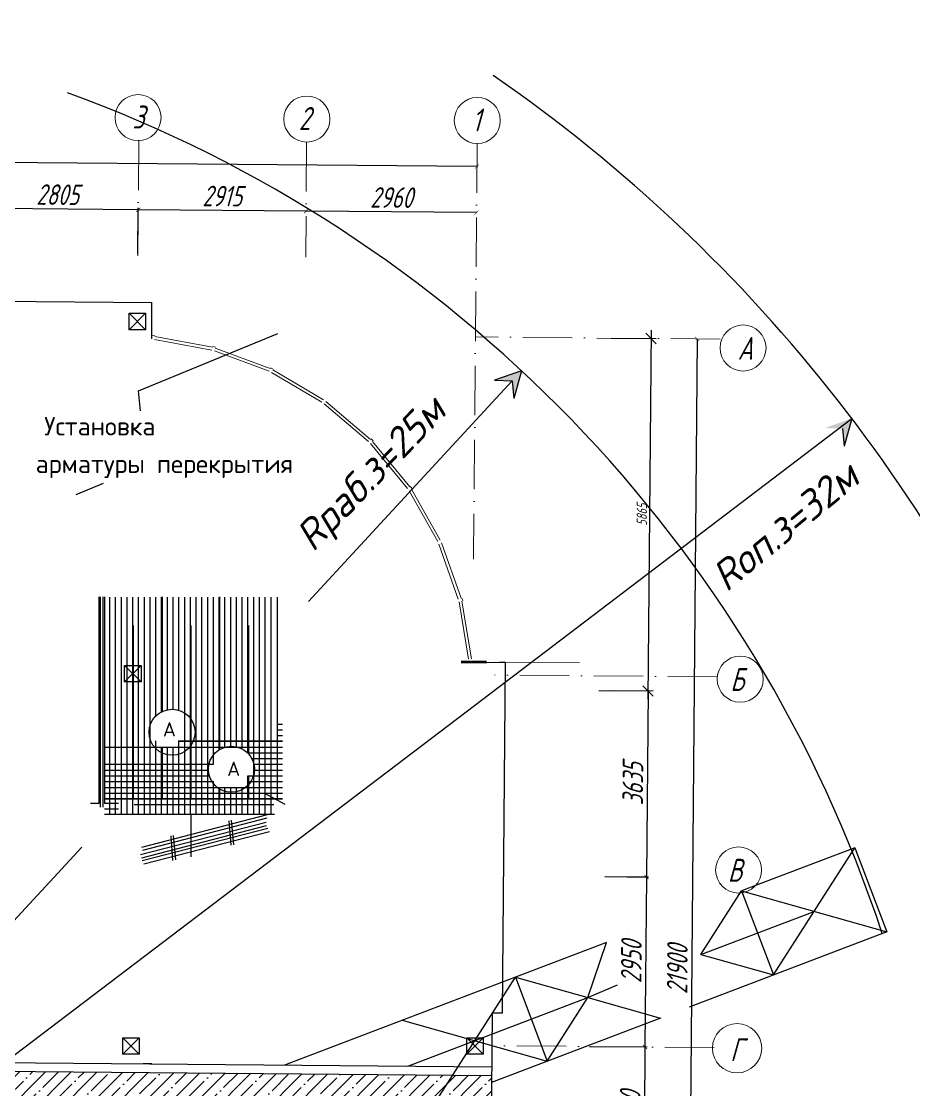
# Model space of a CAD drawing. Header units: millimetres. Extents: x 5763 to 12018931, y 39842 to 3600577.
# Drawn here: x 888274 to 909974, y 822800 to 848769 of the extents above; entities that cross this region are included whole.
import ezdxf

# ---------------------------------------------------------------- set-up
doc = ezdxf.new("R2010")
doc.units = ezdxf.units.MM
doc.linetypes.add('ACAD_ISO10W100', pattern=[18, 12, -3, 0, -3])
for name, color, linetype in [('!Форматы', 7, 'Continuous'), ('армирование', 6, 'Continuous'), ('Архитектура', 7, 'Continuous'), ('доп сетки', 120, 'Continuous'), ('кран', 84, 'Continuous'), ('Размеры', 7, 'Continuous'), ('тонкие', 2, 'Continuous')]:
    doc.layers.add(name, color=color, linetype=linetype)
doc.layers.add('0.5', color=7, linetype='Continuous', lineweight=50)
doc.layers.add('разм', color=5, linetype='Continuous', lineweight=15)
doc.styles.add('5', font='isocpeui.ttf', dxfattribs={"height": 5})
doc.styles.add('ISOCPEUR', font='isocpeur.ttf')
doc.styles.get("Standard").update_dxf_attribs({"font": 'romans.shx', "width": 0.7, "oblique": 15, "height": 500})
doc.styles.add('VSSP_ROMANS07', font='romans.shx', dxfattribs={"width": 0.7, "oblique": 15, "height": 250})
doc.dimstyles.new('VSSP-100', dxfattribs={"dimscale": 100, "dimtxt": 2.5, "dimasz": 2.5, "dimexe": 1.25, "dimexo": 0.625, "dimtad": 1, "dimdec": 0, "dimrnd": 0.001, "dimzin": 1, "dimtxsty": 'VSSP_ROMANS07', "dimblk": 'OBLIQUE', "dimcen": 2.5, "dimdle": 2, "dimaunit": 1, "dimadec": 3, "dimazin": 2, "dimtfac": 1, "dimtdec": 0, "dimtix": 1, "dimtmove": 2, "dimatfit": 3, "dimldrblk": 'OBLIQUE', "dimfxl": 1.25, "dimtolj": 1, "dimtzin": 0, "dimarcsym": 0})
doc.dimstyles.new('Копия ISO-25', dxfattribs={"dimtxt": 250, "dimasz": 100, "dimexe": 50, "dimexo": 50, "dimgap": 100, "dimtad": 1, "dimdec": 0, "dimtxsty": 'Standard', "dimblk": 'ARCHTICK', "dimcen": 50, "dimadec": 0, "dimazin": 0, "dimtfac": 1, "dimtdec": 0, "dimtmove": 0, "dimatfit": 3, "dimldrblk": 'ARCHTICK', "dimfxl": 1, "dimarcsym": 0})

# ---------------------------------------------------------------- blocks, each defined once
blk = doc.blocks.new('_ArchTick')
at = {"color": 0, "linetype": 'ByBlock', "const_width": 0.15}
blk.add_lwpolyline([(-0.5, -0.5), (0.5, 0.5)], dxfattribs=at)
blk = doc.blocks.new('*D189')
at = {"layer": 'Defpoints', "color": 0, "transparency": 16777216}
for p in [(895198, 844154), (895198, 844154), (899343, 844119)]:
    blk.add_point(p, dxfattribs=at)
at = {"layer": 'Архитектура', "color": 0, "lineweight": -2, "transparency": 16777216}
for p, q in [((899343, 844119), (895198, 844154)), ((899344, 844169), (899344, 844169))]:
    blk.add_line(p, q, dxfattribs=at)
at = {"layer": 'Архитектура', "color": 0, "lineweight": -2, "transparency": 16777216, "xscale": 100, "yscale": 100, "zscale": 100}
for p, rotation in [((895198, 844154), 179.5101678472692), ((899343, 844119), 359.5101678472692)]:
    blk.add_blockref('_ArchTick', p, dxfattribs=dict(at, rotation=rotation))
at = {"layer": 'Архитектура', "color": 0, "lineweight": 20, "transparency": 16777216, "insert": (897274, 844487), "char_height": 500, "attachment_point": 5, "rotation": 359.5102}
blk.add_mtext('2960', dxfattribs=at)
blk = doc.blocks.new('*D190')
at = {"layer": 'Defpoints', "color": 0, "transparency": 16777216}
for p in [(857969, 845593), (857969, 845593), (899353, 845239)]:
    blk.add_point(p, dxfattribs=at)
at = {"layer": 'Архитектура', "color": 0, "lineweight": -2, "transparency": 16777216}
for p, q in [((899353, 845239), (857969, 845593)), ((857969, 845543), (857969, 845543)), ((899353, 845289), (899353, 845289))]:
    blk.add_line(p, q, dxfattribs=at)
at = {"layer": 'Архитектура', "color": 0, "lineweight": -2, "transparency": 16777216, "xscale": 100, "yscale": 100, "zscale": 100}
for p, rotation in [((857969, 845593), 179.5101678472692), ((899353, 845239), 359.5101678472692)]:
    blk.add_blockref('_ArchTick', p, dxfattribs=dict(at, rotation=rotation))
at = {"layer": 'Архитектура', "color": 0, "lineweight": 20, "transparency": 16777216, "insert": (878664, 845766), "char_height": 500, "attachment_point": 5, "rotation": 359.5102}
blk.add_mtext('29560', dxfattribs=at)
blk = doc.blocks.new('*D191')
at = {"layer": 'Defpoints', "color": 0, "transparency": 16777216}
for p in [(891116, 844189), (891116, 844189), (895198, 844154)]:
    blk.add_point(p, dxfattribs=at)
at = {"layer": 'Архитектура', "color": 0, "lineweight": -2, "transparency": 16777216}
for p, q in [((895198, 844154), (891116, 844189)), ((891116, 844139), (891116, 844139)), ((895199, 844204), (895199, 844204))]:
    blk.add_line(p, q, dxfattribs=at)
at = {"layer": 'Архитектура', "color": 0, "lineweight": -2, "transparency": 16777216, "xscale": 100, "yscale": 100, "zscale": 100}
for p, rotation in [((891116, 844189), 179.5101678472692), ((895198, 844154), 359.5101678472692)]:
    blk.add_blockref('_ArchTick', p, dxfattribs=dict(at, rotation=rotation))
at = {"layer": 'Архитектура', "color": 0, "lineweight": 20, "transparency": 16777216, "insert": (893160, 844522), "char_height": 500, "width": 61153.46, "attachment_point": 5, "rotation": 359.5102}
blk.add_mtext('2915', dxfattribs=at)
blk = doc.blocks.new('*D201')
at = {"layer": 'Defpoints', "color": 0, "transparency": 16777216}
for p in [(887190, 844223), (887181, 843103), (891107, 843069)]:
    blk.add_point(p, dxfattribs=at)
at = {"layer": 'Архитектура', "color": 0, "lineweight": -2, "transparency": 16777216}
for p, q in [((887181, 843153), (887191, 844273)), ((891116, 844189), (887190, 844223)), ((891107, 843119), (891117, 844239))]:
    blk.add_line(p, q, dxfattribs=at)
at = {"layer": 'Архитектура', "color": 0, "lineweight": -2, "transparency": 16777216, "xscale": 100, "yscale": 100, "zscale": 100}
for p, rotation in [((887190, 844223), 179.5101678472692), ((891116, 844189), 359.5101678472692)]:
    blk.add_blockref('_ArchTick', p, dxfattribs=dict(at, rotation=rotation))
at = {"layer": 'Архитектура', "color": 0, "lineweight": 20, "transparency": 16777216, "insert": (889156, 844556), "char_height": 500, "attachment_point": 5, "rotation": 359.5102}
blk.add_mtext('2805', dxfattribs=at)
blk = doc.blocks.new('*D192')
at = {"layer": 'Defpoints', "color": 0, "transparency": 16777216}
for p in [(877671, 844304), (877661, 843184), (882170, 843146)]:
    blk.add_point(p, dxfattribs=at)
at = {"layer": 'Архитектура', "color": 0, "lineweight": -2, "transparency": 16777216}
for p, q in [((877661, 843234), (877671, 844354)), ((882180, 844266), (877671, 844304)), ((882171, 843196), (882180, 844316))]:
    blk.add_line(p, q, dxfattribs=at)
at = {"layer": 'Архитектура', "color": 0, "lineweight": -2, "transparency": 16777216, "xscale": 100, "yscale": 100, "zscale": 100}
for p, rotation in [((877671, 844304), 179.5101678472692), ((882180, 844266), 359.5101678472692)]:
    blk.add_blockref('_ArchTick', p, dxfattribs=dict(at, rotation=rotation))
at = {"layer": 'Архитектура', "color": 0, "lineweight": 20, "transparency": 16777216, "insert": (879928, 844635), "char_height": 500, "width": 87154.5, "attachment_point": 5, "rotation": 359.5102}
blk.add_mtext('3220', dxfattribs=at)
blk = doc.blocks.new('*D194')
at = {"layer": 'Defpoints', "color": 0, "transparency": 16777216}
for p in [(904707, 841050), (904445, 810389), (904445, 810389)]:
    blk.add_point(p, dxfattribs=at)
at = {"layer": 'Архитектура', "color": 0, "lineweight": -2, "transparency": 16777216}
for p, q in [((904707, 841050), (904445, 810389)), ((904757, 841050), (904757, 841050)), ((904395, 810389), (904395, 810389))]:
    blk.add_line(p, q, dxfattribs=at)
at = {"layer": 'Архитектура', "color": 0, "lineweight": -2, "transparency": 16777216, "xscale": 100, "yscale": 100, "zscale": 100}
for p, rotation in [((904707, 841050), 89.51016784393425), ((904445, 810389), 269.5101678439343)]:
    blk.add_blockref('_ArchTick', p, dxfattribs=dict(at, rotation=rotation))
at = {"layer": 'Архитектура', "color": 0, "lineweight": 20, "transparency": 16777216, "insert": (904226, 825723), "char_height": 500, "attachment_point": 5, "rotation": 89.5102}
blk.add_mtext('21900', dxfattribs=at)
blk = doc.blocks.new('_OBLIQUE')
at = {"color": 0, "linetype": 'ByBlock'}
blk.add_line((-0.5, -0.5), (0.5, 0.5), dxfattribs=at)
blk = doc.blocks.new('*D195')
at = {"layer": 'Defpoints', "color": 0, "transparency": 16777216}
for p in [(902558, 841069), (902260, 832503), (903514, 832492)]:
    blk.add_point(p, dxfattribs=at)
at = {"layer": 'Архитектура', "color": 0, "lineweight": -2, "transparency": 16777216}
for p, q in [((903589, 841260), (903512, 832292)), ((902621, 841068), (903712, 841059)), ((902322, 832502), (903639, 832491))]:
    blk.add_line(p, q, dxfattribs=at)
at = {"layer": 'Архитектура', "color": 0, "lineweight": -2, "transparency": 16777216, "xscale": 250, "yscale": 250, "zscale": 250}
for p, rotation in [((903587, 841060), 89.51016784393425), ((903514, 832492), 269.5101678439343)]:
    blk.add_blockref('_OBLIQUE', p, dxfattribs=dict(at, rotation=rotation))
at = {"layer": 'Архитектура', "color": 0, "lineweight": 20, "transparency": 16777216, "insert": (903363, 836778), "char_height": 250, "width": 65299.15, "attachment_point": 5, "rotation": 89.5102, "style": 'VSSP_ROMANS07'}
blk.add_mtext('\\A1;5865', dxfattribs=at)
blk = doc.blocks.new('*D196')
at = {"layer": 'Defpoints', "color": 0, "transparency": 16777216}
for p in [(902542, 832501), (902413, 827978), (903475, 827969)]:
    blk.add_point(p, dxfattribs=at)
at = {"layer": 'Архитектура', "color": 0, "lineweight": -2, "transparency": 16777216}
for p, q in [((902592, 832500), (903564, 832492)), ((903514, 832492), (903475, 827969)), ((902463, 827978), (903525, 827969))]:
    blk.add_line(p, q, dxfattribs=at)
at = {"layer": 'Архитектура', "color": 0, "lineweight": -2, "transparency": 16777216, "xscale": 100, "yscale": 100, "zscale": 100}
for p, rotation in [((903514, 832492), 89.51016784393425), ((903475, 827969), 269.5101678439343)]:
    blk.add_blockref('_ArchTick', p, dxfattribs=dict(at, rotation=rotation))
at = {"layer": 'Архитектура', "color": 0, "lineweight": 20, "transparency": 16777216, "insert": (903145, 830234), "char_height": 500, "attachment_point": 5, "rotation": 89.5102}
blk.add_mtext('3635', dxfattribs=at)
blk = doc.blocks.new('*D197')
at = {"layer": 'Defpoints', "color": 0, "transparency": 16777216}
for p in [(902950, 827973), (902039, 823850), (903440, 823838)]:
    blk.add_point(p, dxfattribs=at)
at = {"layer": 'Архитектура', "color": 0, "lineweight": -2, "transparency": 16777216}
for p, q in [((903000, 827973), (903525, 827969)), ((903475, 827969), (903440, 823838)), ((902089, 823849), (903490, 823837))]:
    blk.add_line(p, q, dxfattribs=at)
at = {"layer": 'Архитектура', "color": 0, "lineweight": -2, "transparency": 16777216, "xscale": 100, "yscale": 100, "zscale": 100}
for p, rotation in [((903475, 827969), 89.51016784393425), ((903440, 823838), 269.5101678439343)]:
    blk.add_blockref('_ArchTick', p, dxfattribs=dict(at, rotation=rotation))
at = {"layer": 'Архитектура', "color": 0, "lineweight": 20, "transparency": 16777216, "insert": (903108, 825906), "char_height": 500, "attachment_point": 5, "rotation": 89.5102}
blk.add_mtext('2950', dxfattribs=at)
blk = doc.blocks.new('*D198')
at = {"layer": 'Defpoints', "color": 0, "transparency": 16777216}
for p in [(902093, 823849), (902888, 820694), (903413, 820689)]:
    blk.add_point(p, dxfattribs=at)
at = {"layer": 'Архитектура', "color": 0, "lineweight": -2, "transparency": 16777216}
for p, q in [((902143, 823849), (903490, 823837)), ((903440, 823838), (903413, 820689)), ((902938, 820693), (903463, 820689))]:
    blk.add_line(p, q, dxfattribs=at)
at = {"layer": 'Архитектура', "color": 0, "lineweight": -2, "transparency": 16777216, "xscale": 100, "yscale": 100, "zscale": 100}
for p, rotation in [((903440, 823838), 89.51016784393425), ((903413, 820689), 269.5101678439343)]:
    blk.add_blockref('_ArchTick', p, dxfattribs=dict(at, rotation=rotation))
at = {"layer": 'Архитектура', "color": 0, "lineweight": 20, "transparency": 16777216, "insert": (903077, 822266), "char_height": 500, "width": 65741.77, "attachment_point": 5, "rotation": 89.5102}
blk.add_mtext('2250', dxfattribs=at)
blk = doc.blocks.new('*D199')
at = {"layer": 'Defpoints', "color": 0, "transparency": 16777216}
for p in [(902147, 820700), (902393, 814746), (903362, 814738)]:
    blk.add_point(p, dxfattribs=at)
at = {"layer": 'Архитектура', "color": 0, "lineweight": -2, "transparency": 16777216}
for p, q in [((902197, 820700), (903463, 820689)), ((903413, 820689), (903362, 814738)), ((902443, 814746), (903412, 814738))]:
    blk.add_line(p, q, dxfattribs=at)
at = {"layer": 'Архитектура', "color": 0, "lineweight": -2, "transparency": 16777216, "xscale": 100, "yscale": 100, "zscale": 100}
for p, rotation in [((903413, 820689), 89.51016784393425), ((903362, 814738), 269.5101678439343)]:
    blk.add_blockref('_ArchTick', p, dxfattribs=dict(at, rotation=rotation))
at = {"layer": 'Архитектура', "color": 0, "lineweight": 20, "transparency": 16777216, "insert": (903038, 817717), "char_height": 500, "width": 61132.49, "attachment_point": 5, "rotation": 89.5102}
blk.add_mtext('4250', dxfattribs=at)

msp = doc.modelspace()

# ---------------------------------------------------------------- hatches: boundary and pattern name
h = msp.add_hatch(color=256)
h.dxf.hatch_style = 1
h.paths.add_polyline_path([(900437.57178, 840276.51265), (899780.63571, 840042.84149), (900211.89939, 840030.46653), (900253.95772, 839603.86632)])
h = msp.add_hatch(color=256)
h.dxf.hatch_style = 1
h.paths.add_polyline_path([(908469.78753, 839116.72654), (907812.85146, 838883.05538), (908244.11514, 838870.68042), (908286.17347, 838444.08021)])
h = msp.add_hatch()
h.set_pattern_fill('ANSI35', color=256, scale=70)
h.set_pattern_definition([(45, (404207.3, 425957.2), (-314.30896, 314.30896), []), (45, (404521.6, 425957.2), (-314.30896, 314.30896), [555.625, -111.125, 0, -111.125])])
h.paths.add_polyline_path([(886494.42398, 823255.97011), (886456.07139, 818769.96859), (899633.93969, 818769.96859), (899672.51324, 818769.96859), (899673.03625, 818831.14338), (899709.93026, 823142.98556)])
h.paths.add_polyline_path([(894342.07779, 821238.90633, -1), (893222.07779, 821238.90633, -1)], flags=16)
h.paths.add_polyline_path([(896421.98952, 819363.69555), (899011.98952, 819363.69555), (899011.98952, 820203.69555), (896421.98952, 820203.69555)], flags=24)
h.paths.add_polyline_path([(892748.08456, 819323.77877), (895338.08456, 819323.77877), (895338.08456, 820163.77877), (892748.08456, 820163.77877)], flags=24)
h.paths.add_polyline_path([(894465.23689, 821120.06607), (897055.23689, 821120.06607), (897055.23689, 821960.06607), (894465.23689, 821960.06607)], flags=24)
h.paths.add_polyline_path([(893485.71142, 820845.72629), (893940.71142, 820845.72629), (893940.71142, 821685.72629), (893485.71142, 821685.72629)], flags=8)

# ---------------------------------------------------------------- linework, layer by layer
at = {"layer": '!Форматы', "color": 1, "lineweight": 20}
msp.add_line((898969.8571, 833195.89648), (899588.63449, 833190.60631), dxfattribs=at)
at = {"layer": '!Форматы', "color": 1, "lineweight": 53}
msp.add_line((898969.8571, 833195.89648), (899588.63449, 833190.60631), dxfattribs=at)
msp.add_line((898969.8571, 833195.89648), (899588.63449, 833190.60631), dxfattribs=at)
for p, q in [((890892.94699, 841273.40097), (890892.94699, 841673.40097)), ((890892.94699, 841673.40097), (891292.94699, 841673.40097)), ((890892.94699, 841673.40097), (891292.94699, 841273.40097)), ((890892.94699, 841273.40097), (891292.94699, 841673.40097)), ((891292.94699, 841673.40097), (891292.94699, 841273.40097)), ((891292.94699, 841273.40097), (890892.94699, 841273.40097)), ((891124.72631, 839788.9148), (894515.17036, 841182.53471)), ((900437.57178, 840276.51265), (899780.63571, 840042.84149)), ((900437.57178, 840276.51265), (899780.63571, 840042.84149)), ((900437.57178, 840276.51265), (900253.95772, 839603.86632)), ((900437.57178, 840276.51265), (900253.95772, 839603.86632)), ((900211.89939, 840030.46653), (895254.04295, 834663.09565)), ((899780.63571, 840042.84149), (900211.89939, 840030.46653)), ((900211.89939, 840030.46653), (900211.89939, 840030.46653)), ((900211.89939, 840030.46653), (900253.95772, 839603.86632)), ((891172.10177, 839298.42278), (891125.03723, 839789.04261)), ((899290.99413, 832141.942), (908469.78753, 839116.72654)), ((908469.78753, 839116.72654), (908286.17347, 838444.08021)), ((908469.78753, 839116.72654), (908286.17347, 838444.08021)), ((908244.11514, 838870.68042), (908286.17347, 838444.08021)), ((889604.95841, 837267.77473), (890272.86857, 837542.31485)), ((890785.68651, 832709.61184), (890785.68651, 833109.61184)), ((890785.68651, 833109.61184), (891185.68651, 833109.61184)), ((890785.68651, 833109.61184), (891185.68651, 832709.61184)), ((890785.68651, 832709.61184), (891185.68651, 833109.61184)), ((891185.68651, 833109.61184), (891185.68651, 832709.61184)), ((900042.13414, 832521.88825), (900045.17262, 832877.29188)), ((891185.68651, 832709.61184), (890785.68651, 832709.61184)), ((877936.32216, 815914.94685), (899290.99413, 832141.942)), ((889742.92711, 828696.76665), (877936.32216, 815914.94685)), ((908540.80677, 828677.99942), (905789.62405, 827629.94172)), ((906566.9, 825589.15186), (908540.80677, 828677.99942)), ((908540.80677, 828677.99942), (909318.154, 826637.02239)), ((904802.39799, 826085.38996), (905789.55276, 827630.12889)), ((904802.53683, 826085.44285), (905789.59199, 827630.0259)), ((905789.62405, 827629.94172), (906566.9, 825589.15186)), ((905789.62405, 827629.94172), (909318.29285, 826637.07527)), ((904802.39799, 826085.38996), (907553.83303, 827133.54379)), ((902051.24063, 825037.34191), (902503.33411, 826378.03596)), ((903038.21436, 826581.79755), (903038.47681, 826582.20824)), ((903038.40927, 826581.9682), (903038.44133, 826581.88401)), ((903038.40927, 826581.9682), (903038.55481, 826581.92724)), ((904802.52922, 826085.59531), (906567.07807, 825589.10175)), ((898313.60416, 822445.07486), (900287.51093, 825533.92243)), ((900287.2941, 825534.15054), (901064.57005, 823493.36067)), ((900287.2941, 825534.15054), (902051.9722, 825037.62061)), ((902051.38986, 825037.78446), (902768.48179, 825347.00288)), ((897675.43413, 823370.38694), (902051.9722, 825037.62061)), ((901064.57005, 823493.36067), (902051.50307, 825037.7526)), ((902051.24063, 825037.34191), (903815.9629, 824541.28409)), ((901064.78688, 823493.13256), (901823.31834, 824680.11267)), ((903815.60678, 824541.38429), (903815.68522, 824541.17833)), ((903815.60678, 824541.38429), (903815.9629, 824541.28409)), ((903815.68522, 824541.17833), (903815.78482, 824541.3342)), ((897536.32821, 824485.86472), (901064.99701, 823492.99828)), ((890742.3608, 823659.72903), (890742.3608, 824059.72903)), ((890742.3608, 824059.72903), (891142.3608, 824059.72903)), ((890742.3608, 824059.72903), (891142.3608, 823659.72903)), ((890742.3608, 823659.72903), (891142.3608, 824059.72903)), ((891142.3608, 824059.72903), (891142.3608, 823659.72903)), ((899105.78058, 823659.72903), (899105.78058, 824059.72903)), ((899105.78058, 824059.72903), (899505.78058, 824059.72903)), ((899105.78058, 824059.72903), (899505.78058, 823659.72903)), ((899105.78058, 823659.72903), (899505.78058, 824059.72903)), ((899505.78058, 824059.72903), (899505.78058, 823659.72903)), ((891142.3608, 823659.72903), (890742.3608, 823659.72903)), ((899505.78058, 823659.72903), (899105.78058, 823659.72903)), ((886494.42398, 823255.97011), (899709.94101, 823142.98547)), ((886496.21928, 823465.96243), (899711.73632, 823352.9778)), ((891442.93416, 823423.67103), (891232.93416, 823423.67103))]:
    msp.add_line(p, q)
at = {"ltscale": 100}
for p, q in [((890882.85638, 841262.20446), (890882.85638, 841262.20446)), ((900047.81771, 833186.68057), (899907.82282, 833187.87745)), ((890775.59591, 832698.41533), (890775.59591, 832698.41533)), ((890732.27019, 823648.53252), (890732.27019, 823648.53252))]:
    msp.add_line(p, q, dxfattribs=at)
for centre, radius, start, end in [((877936.32216, 815914.94685), 38348.59956, 20.720297971, 55.331841378), ((878210.81472, 816368.97506), 32642.34627, 18.258076795, 69.95465987)]:
    msp.add_arc(centre, radius, start, end)
at = {"layer": '0.5', "color": 7, "linetype": 'Continuous', "lineweight": -2}
for p, q in [((908540.80677, 828677.99942), (905789.37173, 827629.8456)), ((909318.29285, 826637.07527), (904510.97681, 824806.11207)), ((902503.33411, 826378.03596), (894675.49172, 823396.03463)), ((903038.55481, 826581.92724), (903038.21436, 826581.79755)), ((903815.78482, 824541.3342), (899708.52194, 822977.00035))]:
    msp.add_line(p, q, dxfattribs=at)
at = {"layer": 'армирование', "color": 0}
for p, q in [((890425.68651, 829496.02218), (890425.68651, 834767.98391)), ((890565.68651, 829496.02218), (890565.68651, 834767.98391)), ((890705.68651, 829496.02218), (890705.68651, 834767.98391)), ((890845.68651, 829496.02218), (890845.68651, 834767.98391)), ((890985.68651, 829496.02218), (890985.68651, 834767.98391)), ((891125.68651, 829496.02218), (891125.68651, 834767.98391)), ((891265.68651, 829496.02218), (891265.68651, 834767.98391)), ((891405.68651, 829496.02218), (891405.68651, 834767.98391)), ((891545.68651, 831863.62534), (891545.68651, 834767.98391)), ((891685.68651, 831967.98588), (891685.68651, 834767.98391)), ((891825.68651, 832019.17478), (891825.68651, 834767.98391)), ((891965.68651, 832031.97716), (891965.68651, 834767.98391)), ((892105.68651, 832009.1464), (892105.68651, 834767.98391)), ((892245.68651, 829496.02218), (892245.68651, 834767.98391)), ((892385.68651, 829496.02218), (892385.68651, 834767.98391)), ((892525.68651, 829496.02218), (892525.68651, 834767.98391)), ((892665.68651, 829496.02218), (892665.68651, 834767.98391)), ((892805.68651, 829496.02218), (892805.68651, 834767.98391)), ((892945.68651, 830707.98391), (892945.68651, 834767.98391)), ((893085.68651, 831062.56247), (893085.68651, 834767.98391)), ((893225.68651, 831125.48275), (893225.68651, 834767.98391)), ((893365.68651, 831127.98391), (893365.68651, 834767.98391)), ((893505.68651, 831127.98391), (893505.68651, 834767.98391)), ((893645.68651, 831082.66733), (893645.68651, 834767.98391)), ((893785.68651, 830977.30031), (893785.68651, 834767.98391)), ((893925.68651, 829496.02218), (893925.68651, 834767.98391)), ((894065.68651, 829496.02218), (894065.68651, 834767.98391)), ((894205.68651, 829496.02218), (894205.68651, 834767.98391)), ((894345.68651, 829496.02218), (894345.68651, 834767.98391)), ((894496.18651, 831687.98391), (894625.68651, 831687.98391)), ((894496.18651, 831547.98391), (894625.68651, 831547.98391)), ((891545.68651, 829496.02218), (891545.68651, 831281.02218)), ((892105.68651, 829496.02218), (892105.68651, 831281.02218)), ((894496.18651, 831407.98391), (894625.68651, 831407.98391)), ((890296.18651, 831127.98391), (894625.68651, 831127.98391)), ((891685.68651, 829496.02218), (891685.68651, 831127.98391)), ((891825.68651, 829496.02218), (891825.68651, 831127.98391)), ((891965.68651, 829496.02218), (891965.68651, 831127.98391)), ((892086.14674, 831267.98391), (894625.68651, 831267.98391)), ((893775.07587, 830987.98391), (894625.68651, 830987.98391)), ((893879.10509, 830847.98391), (894625.68651, 830847.98391)), ((890296.18651, 830707.98391), (892945.68651, 830707.98391)), ((890296.18651, 830567.98391), (892823.44276, 830567.98391)), ((893925.68651, 830707.98391), (894625.68651, 830707.98391)), ((893925.68651, 830567.98391), (894625.68651, 830567.98391)), ((890296.18651, 830427.98391), (892846.44838, 830427.98391)), ((890296.18651, 830287.98391), (892945.68651, 830287.98391)), ((892945.68651, 829496.02218), (892945.68651, 830287.98391)), ((893785.68651, 829496.02218), (893785.68651, 830427.98391)), ((893785.68651, 830427.98391), (894625.68651, 830427.98391)), ((893785.68651, 830287.98391), (894625.68651, 830287.98391)), ((890296.18651, 830147.98391), (894625.68651, 830147.98391)), ((890296.18651, 830007.98391), (894625.68651, 830007.98391)), ((893085.68651, 829496.02218), (893085.68651, 830147.98391)), ((893225.68651, 829496.02218), (893225.68651, 830147.98391)), ((893365.68651, 829496.02218), (893365.68651, 830147.98391)), ((893505.68651, 829496.02218), (893505.68651, 830147.98391)), ((893645.68651, 829496.02218), (893645.68651, 830147.98391)), ((890296.18651, 829867.98391), (894625.68651, 829867.98391)), ((891020.68651, 829727.98391), (894415.68651, 829727.98391))]:
    msp.add_line(p, q, dxfattribs=at)
at = {"layer": 'Архитектура', "color": 7, "linetype": 'ACAD_ISO10W100', "lineweight": 20, "ltscale": 100}
for p, q in [((891130.52807, 845869.1619), (891106.59065, 843069.26437)), ((895212.50089, 845834.26351), (895188.56346, 843034.36598)), ((899357.61696, 845798.82529), (899271.27198, 835699.27904)), ((905267.19414, 841045.53029), (899317.41406, 841096.39729)), ((905267.19414, 841045.53029), (899317.41406, 841096.39729)), ((905196.98411, 832833.24702), (899779.18234, 832879.56594)), ((905119.95505, 823823.35968), (899702.15328, 823869.67859))]:
    msp.add_line(p, q, dxfattribs=at)
at = {"layer": 'Архитектура', "color": 7, "lineweight": 25}
for p, q in [((882930.58389, 842005.12281), (891450.48699, 841932.28282)), ((882930.58389, 842005.12281), (891450.48699, 841932.28282)), ((891442.93416, 841048.84806), (891450.48699, 841932.28282)), ((891442.93416, 841048.84806), (891450.48699, 841932.28282)), ((899164.38294, 833194.2334), (900047.81771, 833186.68057)), ((899974.97771, 824666.77747), (900047.81771, 833186.68057)), ((899722.98692, 824668.93184), (899974.97771, 824666.77747))]:
    msp.add_line(p, q, dxfattribs=at)
at = {"layer": 'Архитектура', "color": 7, "lineweight": 18}
for p, q in [((891451.27322, 841132.45872), (891520.95214, 841125.76189)), ((891451.27322, 841132.45872), (891520.95215, 841125.76189)), ((892995.56777, 840846.5241), (892928.11032, 840865.21882)), ((894399.29153, 840315.46426), (894336.10521, 840345.58882)), ((896777.83519, 838619.50233), (896826.9077, 838569.58351)), ((897777.03821, 837407.81031), (897737.37954, 837465.4921)), ((898988.93648, 834749.79237), (899006.47511, 834682.02514))]:
    msp.add_line(p, q, dxfattribs=at)
at = {"layer": 'Архитектура', "color": 7, "lineweight": 20}
for p, q in [((891512.22068, 841034.91312), (892903.73577, 840777.26646)), ((891518.94309, 841104.85821), (892922.5019, 840844.98158)), ((894296.82821, 840263.20525), (892971.19322, 840758.57174)), ((894327.06784, 840326.63293), (892989.95935, 840826.28687)), ((894360.01452, 840233.08068), (895579.49064, 839515.04582)), ((894390.25416, 840296.50836), (895620.28497, 839572.25883)), ((896712.75004, 838555.52062), (895636.48594, 839474.40673)), ((896762.85954, 838604.78058), (895677.28027, 839531.61974)), ((896811.93205, 838554.86175), (897720.075, 837453.5945)), ((896761.82254, 838505.6018), (897662.17287, 837413.78434)), ((898398.91141, 836124.52805), (897701.83154, 837356.10254)), ((898462.84684, 836153.67881), (897759.73367, 837395.9127)), ((898427.95124, 836060.83591), (898900.58023, 834726.92516)), ((898491.88667, 836089.98667), (898968.60632, 834744.53078)), ((899151.93639, 833263.44111), (898918.11886, 834659.15793)), ((899221.98618, 833268.96666), (898986.14494, 834676.76355)), ((899795.82692, 833188.83494), (901845.33803, 833171.31287))]:
    msp.add_line(p, q, dxfattribs=at)
at = {"layer": 'Архитектура', "color": 7, "lineweight": 25}
msp.add_lwpolyline([(899722.98692, 824668.93184), (899633.93969, 814253.31035), (886418.42266, 814366.29498), (886496.21928, 823465.96243), (870480.80457, 823602.88449), (870365.90787, 810163.71819), (857150.39084, 810276.70282), (857421.35954, 841971.20198), (882928.42952, 841753.13204)], dxfattribs=at)
at = {"layer": 'Архитектура', "color": 7, "lineweight": 20}
for centre, radius in [((891112.21687, 846429.33891), 560), ((895217.28837, 846394.24305), 560), ((895217.28837, 846394.24305), 560), ((899362.40445, 846358.80483), 560), ((899362.40445, 846358.80483), 560), ((905825.36664, 840829.35052), 560), ((905825.36664, 840829.35052), 560), ((905756.54319, 832779.25266), 560), ((905679.83501, 823806.8978), 598.57349)]:
    msp.add_circle(centre, radius, dxfattribs=at)
at = {"layer": 'Архитектура', "lineweight": 20}
msp.add_circle((905716.83803, 828138.81458), 560, dxfattribs=at)
at = {"layer": 'доп сетки', "color": 0}
for p, q in [((890192.56613, 834781.02218), (890192.56613, 829670.22754)), ((890255.56613, 834781.02218), (890255.56613, 829670.22754)), ((894251.16258, 829476.62684), (891193.82112, 828689.6695)), ((894230.29593, 829291.33638), (891172.95447, 828504.37904)), ((894223.88096, 829210.08164), (891197.13939, 828426.53815)), ((894244.74761, 829395.3721), (891218.00604, 828611.82861)), ((893372.89407, 828739.71125), (893329.43934, 829335.9097)), ((893442.98056, 828754.72447), (893387.39603, 829348.18645)), ((894267.23962, 829151.37991), (891209.89816, 828364.42257)), ((894306.24615, 829068.73841), (891248.90469, 828281.78107)), ((891958.28124, 828372.25943), (891914.82651, 828968.45789)), ((892028.36772, 828387.27265), (891972.7832, 828980.73463))]:
    msp.add_line(p, q, dxfattribs=at)
at = {"layer": 'кран', "color": 0}
msp.add_line((894186.73396, 830004.64078), (894679.1669, 829737.9758), dxfattribs=at)
at = {"layer": 'Размеры', "color": 0}
msp.add_line((890296.18651, 829496.02218), (894433.18651, 829496.02218), dxfattribs=at)
for centre in [(891939.03528, 831488.10708), (893383.08289, 830588.05705)]:
    msp.add_circle(centre, 560, dxfattribs=at)
at = {"layer": 'тонкие', "color": 0}
for p, q in [((890156.18651, 834781.02218), (890156.18651, 829758.52218)), ((890296.18651, 834781.02218), (890296.18651, 829758.52218)), ((891696.18651, 834781.02218), (891696.18651, 831973.36572)), ((893096.18651, 834781.02218), (893096.18651, 831068.98373)), ((894496.18651, 834767.98391), (894496.18651, 829881.02218)), ((890996.18651, 834081.02218), (890996.18651, 829881.02218)), ((892396.18651, 834081.02218), (892396.18651, 829881.02218)), ((893796.18651, 834081.02218), (893796.18651, 830966.13825)), ((892086.14674, 831281.02218), (894625.68651, 831281.02218)), ((891696.18651, 831127.98391), (891696.18651, 829881.02218)), ((893796.18651, 830427.98391), (893796.18651, 829881.02218)), ((893096.18651, 830147.98391), (893096.18651, 829881.02218)), ((890156.18651, 829758.52218), (889956.68651, 829758.52218)), ((890296.18651, 829881.02218), (894625.68651, 829881.02218)), ((890635.68651, 829758.52218), (890296.18651, 829758.52218)), ((890635.68651, 829618.52218), (890296.18651, 829618.52218)), ((892396.18651, 829496.02218), (892396.18651, 828456.02667))]:
    msp.add_line(p, q, dxfattribs=at)

# ---------------------------------------------------------------- texts
at = {"lineweight": 25, "style": '5'}
for s, rotation, p in [('Rраб.з=25м', 46.021107893, (895367.69614, 835847.76899)), ('Rоп.з=32м', 39.450829883, (905422.47127, 834877.01422))]:
    msp.add_text(s, height=700, rotation=rotation, dxfattribs=at).set_placement(p)
at = {"lineweight": 20, "char_height": 350, "attachment_point": 1, "style": 'ISOCPEUR'}
for insert in [(891717.23545, 831734.28202), (893279.59809, 830775.2612)]:
    msp.add_mtext_dynamic_manual_height_columns('А', width=3.8166721, gutter_width=12.5, heights=[0], dxfattribs=dict(at, insert=insert))
at = {"layer": 'Архитектура', "color": 7, "lineweight": 20, "style": 'VSSP_ROMANS07', "oblique": 15, "width": 0.7}
for s, p in [('3', (890977.35805, 846164.42225)), ('2', (895020.55088, 846129.85541)), ('1', (899235.41512, 846093.82088)), ('А', (905695.04505, 840542.56344)), ('А', (905695.04505, 840542.56344)), ('Б', (905514.2257, 832493.42308)), ('Г', (905511.93099, 823491.13327))]:
    msp.add_text(s, height=560, rotation=359.510167848, dxfattribs=at).set_placement(p)
at = {"layer": 'Архитектура', "lineweight": 20, "style": 'VSSP_ROMANS07', "oblique": 15, "width": 0.7}
msp.add_text('В', height=560, rotation=359.510167848, dxfattribs=at).set_placement((905455.85456, 827853.14458))
at = {"layer": 'разм', "color": 0, "linetype": 'Continuous', "style": 'ISOCPEUR'}
for s, p in [('Установка ', (888831.06173, 838702.80154)), ('арматуры перекрытия', (888620.97771, 837789.57666))]:
    msp.add_text(s, height=449.54, dxfattribs=at).set_placement(p)

# ---------------------------------------------------------------- dimensions: what is measured, and where the dimension line sits
at = {"layer": 'Архитектура', "color": 7, "lineweight": 20}
dim = msp.add_linear_dim(base=(903514.00702, 832492.20585), p1=(902558.29326, 841068.68974), p2=(902259.63324, 832502.92998), angle=269.510167844, text='5865', dimstyle='VSSP-100', override={"dimfxl": 100}, dxfattribs=at)
dim.commit()
dim.dimension.update_dxf_attribs({"geometry": '*D195', "text_midpoint": (903363.13813, 836777.65225)})
for base, p1, p2, angle, text, picture, middle in [((903413.09881, 820689.23719), (902092.78054, 823849.24018), (902888.118, 820693.72546), 269.510167844, '2250', '*D198', (903076.57042, 822266.47184)), ((903362.21982, 814738.05468), (902146.86867, 820700.06269), (902392.85688, 814746.34215), 269.510167844, '4250', '*D199', (903037.67211, 817716.63811)), ((857968.93962, 845592.65286), (899352.82948, 845238.84575), (857968.93962, 845592.65286), 179.510167847, '29560', '*D190', (878663.87673, 845765.73652)), ((877670.64537, 844304.17432), (882170.30453, 843145.66418), (877661.0704, 843184.21539), 179.510167847, '3220', '*D192', (879928.25461, 844634.88592)), ((891116.16562, 844189.22329), (895198.13843, 844154.32491), (891116.16562, 844189.22329), 179.510167847, '2915', '*D191', (893160.1442, 844521.76131)), ((887190.29639, 844222.78709), (891106.59065, 843069.26437), (887180.72143, 843102.82816), 179.510167847, '2805', '*D201', (889156.22318, 844555.9924)), ((895198.13843, 844154.32491), (899343.25451, 844118.88668), (895198.13843, 844154.32491), 179.510167847, '2960', '*D189', (897273.68865, 844486.59301)), ((904445.07881, 810388.98087), (904707.21461, 841050.31777), (904445.07881, 810388.98087), 269.510167844, '21900', '*D194', (904226.1595, 825722.6415)), ((903475.33611, 827968.97115), (902542.44806, 832500.51209), (902412.86745, 827978.05461), 269.510167844, '3635', '*D196', (903144.68436, 830233.58068)), ((903440.01644, 823837.72213), (902950.3553, 827973.45942), (902038.77427, 823849.7019), 269.510167844, '2950', '*D197', (903107.68907, 825906.33882))]:
    dim = msp.add_linear_dim(base=base, p1=p1, p2=p2, angle=angle, text=text, dimstyle='Копия ISO-25', dxfattribs=at)
    dim.commit()
    dim.dimension.update_dxf_attribs({"geometry": picture, "text_midpoint": middle})

doc.saveas('drawing.dxf')
